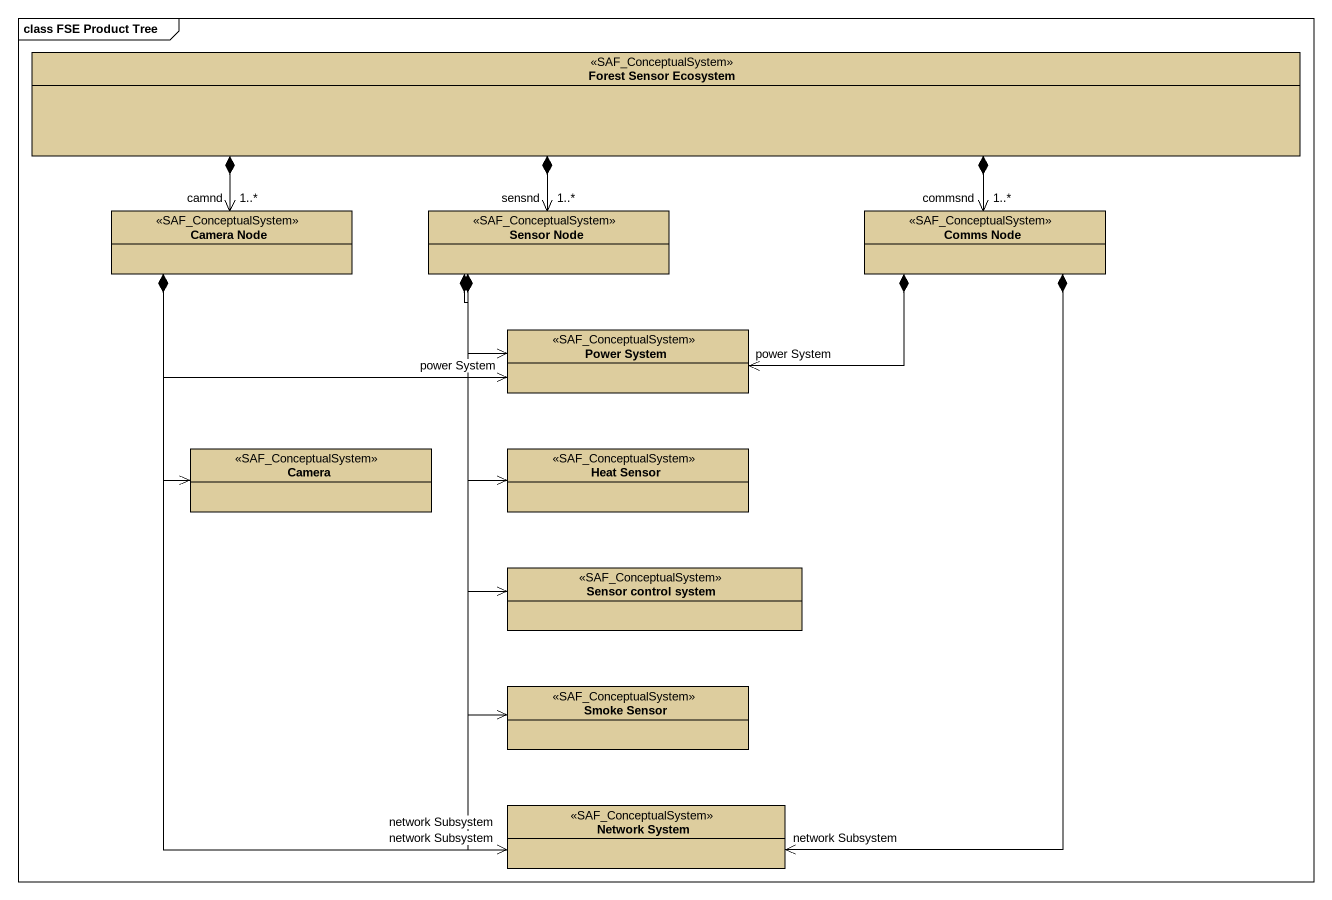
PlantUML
@startuml
mainframe class FSE Product Tree
hide circle
hide empty members
class "Forest Sensor Ecosystem" as Forest_Sensor_Ecosystem <<SAF_ConceptualSystem>> #DDCD9E
class "Camera Node" as Camera_Node <<SAF_ConceptualSystem>> #DDCD9E
class "Sensor Node" as Sensor_Node <<SAF_ConceptualSystem>> #DDCD9E
class "Comms Node" as Comms_Node <<SAF_ConceptualSystem>> #DDCD9E
class "Power System" as Power_System <<SAF_ConceptualSystem>> #DDCD9E
class Camera <<SAF_ConceptualSystem>> #DDCD9E
class "Heat Sensor" as Heat_Sensor <<SAF_ConceptualSystem>> #DDCD9E
class "Sensor control system" as Sensor_control_system <<SAF_ConceptualSystem>> #DDCD9E
class "Smoke Sensor" as Smoke_Sensor <<SAF_ConceptualSystem>> #DDCD9E
class "Network System" as Network_System <<SAF_ConceptualSystem>> #DDCD9E
Forest_Sensor_Ecosystem *-left-> "1..*\ncamnd" Camera_Node
Forest_Sensor_Ecosystem *--> "1..*\nsensnd" Sensor_Node
Forest_Sensor_Ecosystem *-right-> "1..*\ncommsnd" Comms_Node
Camera_Node *-right-> "power System" Power_System
Camera_Node *--> Camera
Camera_Node *--> "network Subsystem" Network_System
Sensor_Node *--> Power_System
Sensor_Node *--> Heat_Sensor
Sensor_Node *--> Sensor_control_system
Sensor_Node *--> Smoke_Sensor
Sensor_Node *--> "network Subsystem" Network_System
Comms_Node *-left-> "power System" Power_System
Comms_Node *--> "network Subsystem" Network_System
@enduml
